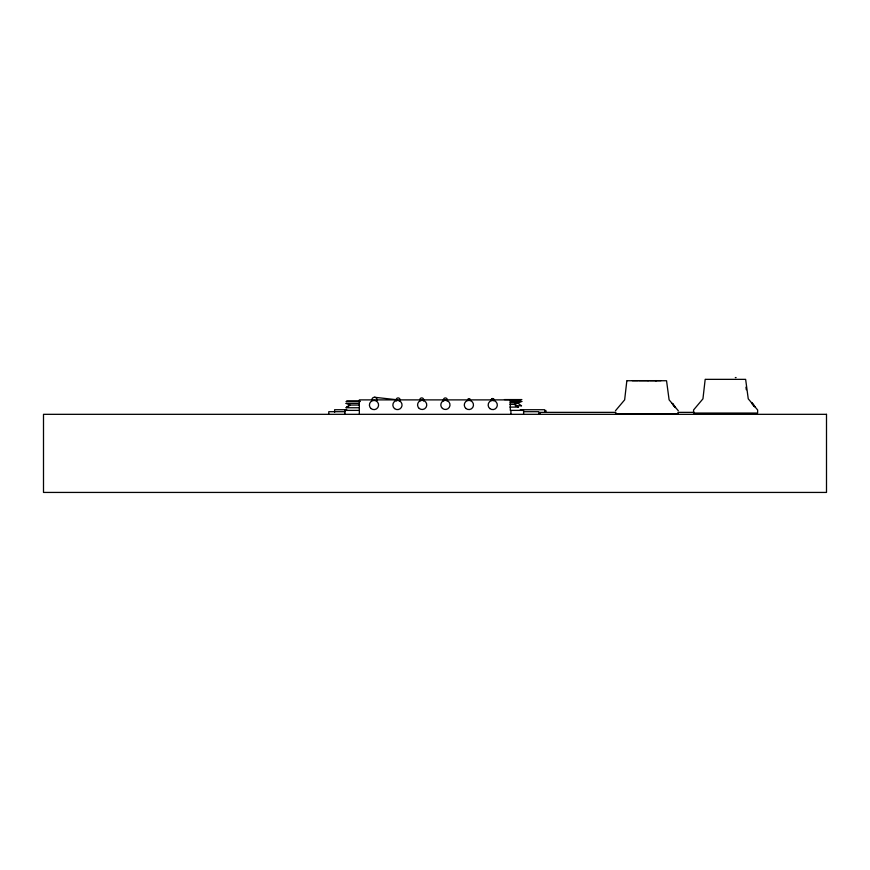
<?xml version="1.0" encoding="UTF-8"?>
<svg xmlns="http://www.w3.org/2000/svg" width="870" height="870" viewBox="0 0 870 870"><rect width="100%" height="100%" fill="white"/><g stroke="black" fill="none" stroke-linecap="round" stroke-linejoin="round"><path stroke-width="1.3" d="M626.846 380.734L624.649 399.852L615.449 410.77M705.178 379.353L702.949 398.841L693.575 409.966L693.575 413.054L757.629 413.054L757.629 409.966L748.254 398.841L745.633 379.353L705.581 379.353M673.478 405.028L672.575 403.865L675.283 407.084M346.923 407.095L349.773 405.061L359.364 405.039M346.173 407.747L349.957 405.039L346.184 403.386M509.983 404.387L514.833 404.387L521.706 401.418M655.349 380.647L656.545 380.647M735.302 377.569L736.096 377.569M632.294 380.647L637.938 380.647M638.808 380.647L647.813 380.647M649.814 380.647L660.961 380.647M627.237 380.734L666.54 380.734L669.106 399.852L678.317 410.77M504.448 399.58L521.88 399.58M346.793 400.896L359.865 400.896M510.092 400.896L518.803 400.896M510.907 401.418L521.88 401.418M346.032 401.548L360.234 401.548M514.224 402.571L516.921 402.571L516.921 400.896M510.092 402.734L518.803 402.734M517.258 403.071L517.911 403.071M346.032 403.386L359.103 403.386M515.203 405.779L521.532 405.779M346.793 407.095L347.935 407.095M509.918 407.095L518.455 407.095M346.032 407.747L358.842 407.747M346.804 409.726L334.613 409.726L334.613 412.358M520.26 409.726L544.653 409.726L544.653 412.358M359.343 410.39L344.944 410.39L344.944 414.327M345.042 411.695L328.784 411.695L328.784 414.327M523.914 411.695L538.824 411.695L538.824 414.327M616.004 412.358L540.053 412.358L540.053 414.327M677.784 412.358L694.445 412.358M615.449 413.805L678.317 413.805M371.947 400.559A2.621 2.621 0 0 1 374.481 397.264L397.329 399.808M517.802 403.071L521.391 405.779M514.725 404.387L518.313 407.095M753.529 405.126C756.726 408.911 749.016 399.765 753.083 404.561M674.283 406.029L675.174 407.149M752.235 403.897C759.293 412.293 749.94 399.711 751.734 403.267M745.96 387.15L746.297 389.749M648.944 380.734L648.03 380.734M545.881 410.39L545.881 412.358M523.599 414.327L523.599 410.39L510.309 410.39L510.309 399.885L359.343 399.885L359.343 414.327M519.999 399.58L519.999 401.255L518.509 401.255L518.509 399.58M515.431 400.896L515.431 402.571M510.918 410.39L510.918 414.327M493.768 400.537A1.316 1.316 0 0 0 492.627 398.569A1.316 1.316 0 0 0 491.496 400.537A1.327 1.305 -44.3 0 1 491.8 398.884A1.327 1.305 -44.3 0 1 493.486 398.873A1.327 1.305 -44.3 0 1 493.758 400.537M374.481 397.264A2.621 2.621 0 0 1 377.014 400.559M396.405 400.863A1.968 1.968 0 0 1 396.851 398.373A1.968 1.968 0 0 1 399.384 398.373A1.968 1.968 0 0 1 399.819 400.863M420.036 400.863A1.968 1.968 0 0 1 420.482 398.373A1.968 1.968 0 0 1 423.005 398.373A1.968 1.968 0 0 1 423.451 400.863M447.082 400.863A1.968 1.968 0 0 0 447.278 400.396L447.278 399.373A1.968 1.968 0 0 0 443.472 399.373L443.472 400.396A1.968 1.968 0 0 0 443.667 400.863M470.137 400.537A1.316 1.316 0 0 0 470.268 400.222L470.268 399.547A1.316 1.316 0 0 0 467.734 399.547L467.734 400.222A1.316 1.316 0 0 0 467.864 400.537M672.238 403.473L675.501 407.595L672.26 403.452M826.5 414.327L43.5 414.327L43.5 492.431L826.5 492.431L826.5 414.327M371.077 408.574A4.589 4.589 0 0 0 378.526 405.79A4.589 4.589 0 0 0 372.393 400.722A4.589 4.589 0 0 0 371.077 408.574M442.482 408.443A4.589 4.589 0 0 0 449.942 405.659A4.589 4.589 0 0 0 443.809 400.591A4.589 4.589 0 0 0 442.482 408.443M419.242 408.465A4.589 4.589 0 0 0 426.691 405.681A4.589 4.589 0 0 0 420.558 400.613A4.589 4.589 0 0 0 419.242 408.465M394.523 408.563A4.589 4.589 0 0 0 401.983 405.779A4.589 4.589 0 0 0 395.85 400.711A4.589 4.589 0 0 0 394.523 408.563M465.961 408.508A4.589 4.589 0 0 0 473.421 405.724A4.589 4.589 0 0 0 467.277 400.657A4.589 4.589 0 0 0 465.961 408.508M489.821 408.563A4.589 4.589 0 0 0 497.27 405.779A4.589 4.589 0 0 0 491.137 400.722A4.589 4.589 0 0 0 489.821 408.563"/></g></svg>
